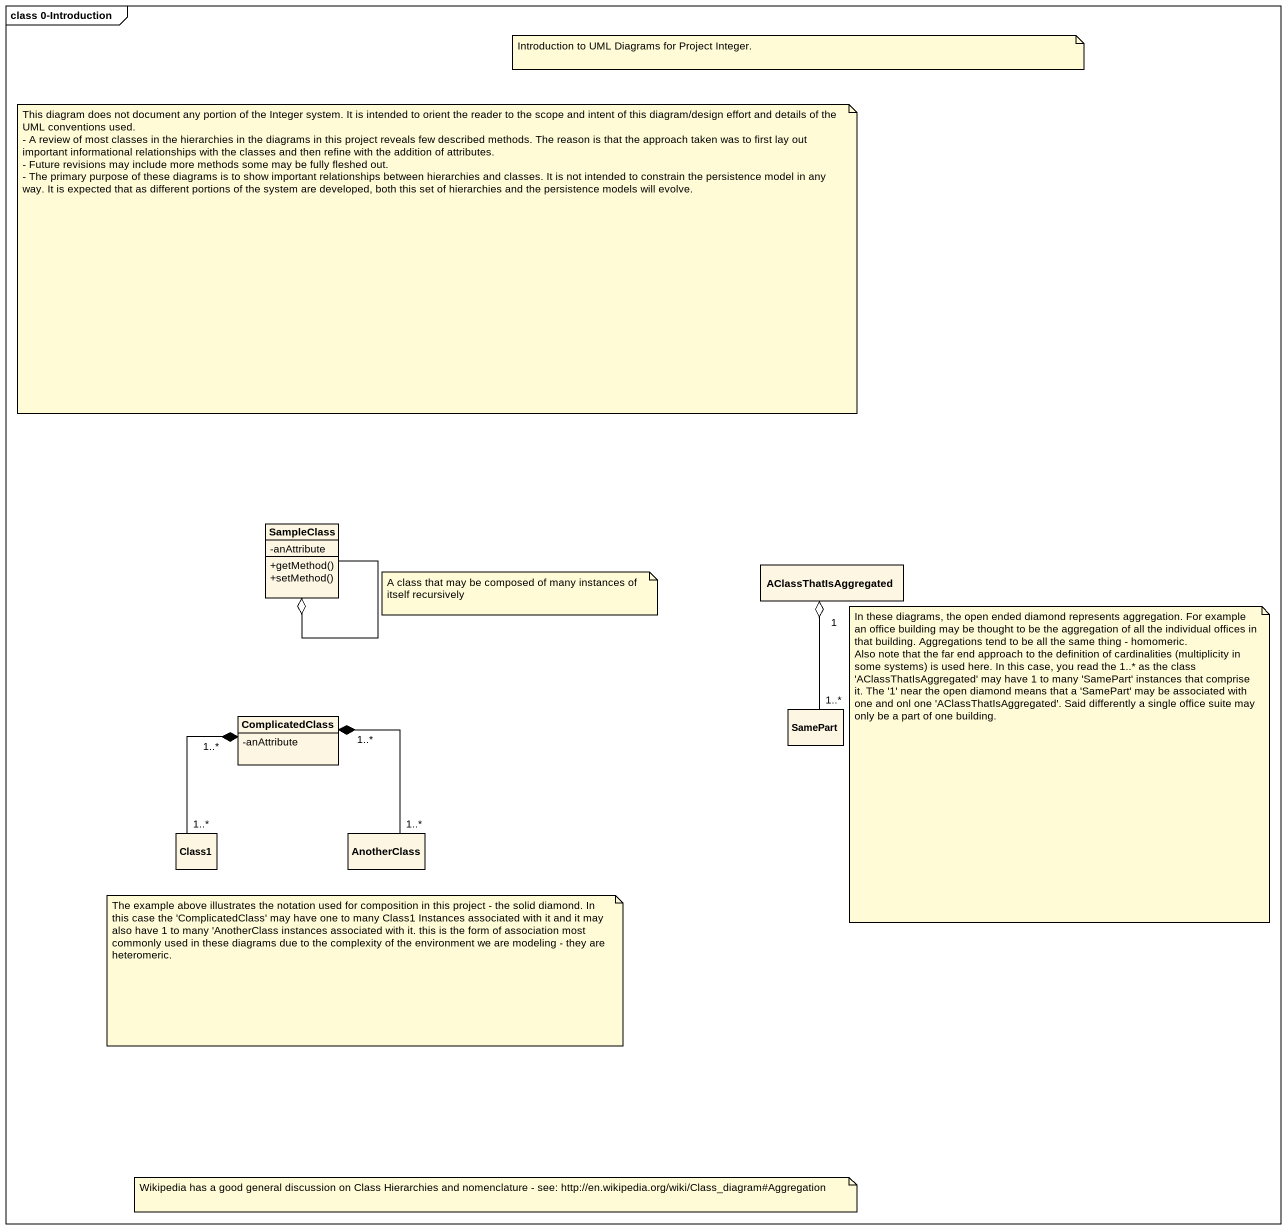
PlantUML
@startuml
mainframe class 0-Introduction
hide circle
hide empty members
skinparam classAttributeIconSize 0
class SampleClass {
  -anAttribute
  +getMethod()
  +setMethod()
}
class AClassThatIsAggregated
class ComplicatedClass {
  -anAttribute
}
class SamePart
class Class1
class AnotherClass
SampleClass o-- SampleClass
AClassThatIsAggregated "1" o-- "1..*" SamePart
ComplicatedClass "1..*" *-- "1..*" Class1
ComplicatedClass "1..*" *-- "1..*" AnotherClass
note as N1
  Introduction to UML Diagrams for Project Integer.
end note
note as N2
  This diagram does not document any portion of the Integer system. It is intended to orient the reader to the scope and intent of this diagram/design effort and details of the UML conventions used.
  - A review of most classes in the hierarchies in the diagrams in this project reveals few described methods. The reason is that the approach taken was to first lay out important informational relationships with the classes and then refine with the addition of attributes.
  - Future revisions may include more methods some may be fully fleshed out.
  - The primary purpose of these diagrams is to show important relationships between hierarchies and classes. It is not intended to constrain the persistence model in any way. It is expected that as different portions of the system are developed, both this set of hierarchies and the persistence models will evolve.
end note
note as N3
  A class that may be composed of many instances of itself recursively
end note
note as N4
  In these diagrams, the open ended diamond represents aggregation. For example an office building may be thought to be the aggregation of all the individual offices in that building. Aggregations tend to be all the same thing - homomeric.
  Also note that the far end approach to the definition of cardinalities (multiplicity in some systems) is used here. In this case, you read the 1..* as the class 'AClassThatIsAggregated' may have 1 to many 'SamePart' instances that comprise it. The '1' near the open diamond means that a 'SamePart' may be associated with one and onl one 'AClassThatIsAggregated'. Said differently a single office suite may only be a part of one building.
end note
note as N5
  The example above illustrates the notation used for composition in this project - the solid diamond. In this case the 'ComplicatedClass' may have one to many Class1 Instances associated with it and it may also have 1 to many 'AnotherClass instances associated with it. this is the form of association most commonly used in these diagrams due to the complexity of the environment we are modeling - they are heteromeric.
end note
note as N6
  Wikipedia has a good general discussion on Class Hierarchies and nomenclature - see: http://en.wikipedia.org/wiki/Class_diagram#Aggregation
end note
@enduml
